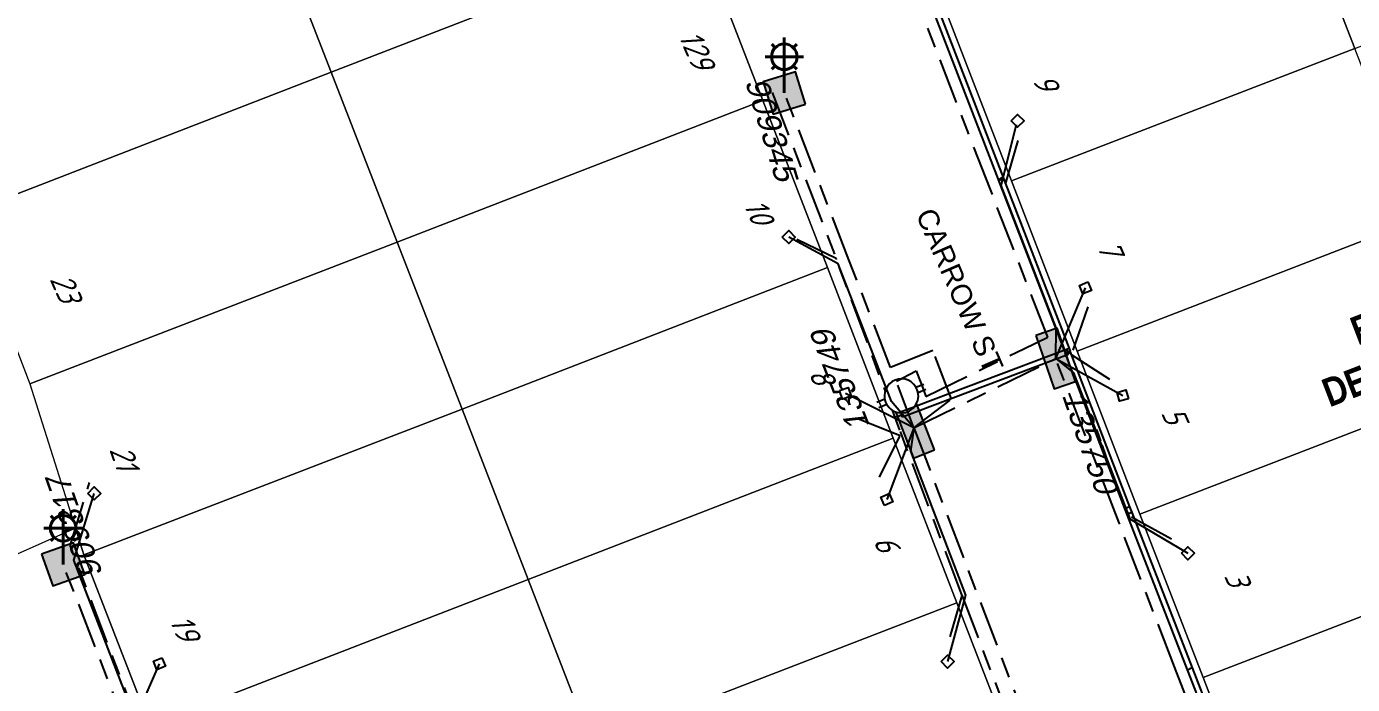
# Model space of a CAD drawing. Header units: metres. Extents: x 310412 to 311596, y 6269899 to 6270937.
# Drawn here: x 310514 to 310630.4, y 6270334.7 to 6270392.4 of the extents above; entities that cross this region are included whole.
import ezdxf
from ezdxf.enums import TextEntityAlignment as Align

# ---------------------------------------------------------------- set-up
doc = ezdxf.new("R2010")
doc.units = ezdxf.units.M
doc.linetypes.add('Cable Exist UG', pattern=[8.2, 4, -1.2, 1.8, -1.2])
doc.linetypes.add('Dash', pattern=[5, 3, -2])
doc.layers.get('0').update_dxf_attribs({"color": 6})
for name, color, linetype in [('_User D-STAGE', 253, 'Dash'), ('Duct_SP_EXT', 7, 'Continuous'), ('Equip_LV_EXT', 7, 'Continuous'), ('Equip_SP_SL_EXT', 7, 'Continuous'), ('Mains_LV_EXT', 7, 'Continuous'), ('Notes', 7, 'Continuous'), ('Notes_LV_MISC', 7, 'Continuous'), ('Services_SP_EXT', 7, 'Continuous'), ('SupportsUG_SP_LV_EXT', 7, 'Continuous'), ('SupportsUG_SP_LV_SL_EXT', 7, 'Continuous'), ('Trench_SP_EXT', 7, 'Continuous')]:
    doc.layers.add(name, color=color, linetype=linetype)
doc.layers.add('Cadastre Land Parcels_SP_EXT', color=9, linetype='Continuous', lineweight=5)
doc.layers.add('Cadastre Roads_SP_EXT', color=9, linetype='Continuous', lineweight=5)
doc.styles.add('ARIAL', font='arial.ttf', dxfattribs={"height": 2})
doc.styles.add('ARIALBOLD', font='arialbd.ttf')
doc.styles.add('COLUMN_LABEL', font='arial.ttf')
doc.styles.add('iecARIAL', font='arial.ttf', dxfattribs={"height": 2})
doc.styles.add('ISOCP ITALIC', font='isocp.shx', dxfattribs={"oblique": 20})
doc.styles.add('POLE_LABEL', font='arial.ttf')
doc.styles.get("Standard").update_dxf_attribs({"font": 'arial.ttf'})

# ---------------------------------------------------------------- blocks, each defined once
blk = doc.blocks.new('COLUMN_EXT')
blk.add_hatch(color=256).paths.add_polyline_path([(-1.49, 1.48), (-1.49, -1.49), (1.48, -1.49), (1.48, 1.48)])
blk.add_lwpolyline([(-1.49, -1.49), (1.48, -1.49), (1.48, 1.48), (-1.49, 1.48)], close=True)
at = {"style": 'COLUMN_LABEL', "oblique": 15, "flags": 8}
blk.add_attdef('ASSET_NUM', text='', height=2, rotation=180, dxfattribs=at).set_placement((2, 2), align=Align.MIDDLE_LEFT)
at = {"flags": 9}
for tag, style, p in [('STRUCTURE_PLANT_NUMBER', 'POLE_LABEL', (1.81, 0.03)), ('STREET_CODE', 'COLUMN_LABEL', (1.81, -0.2))]:
    blk.add_attdef(tag, text='', height=0.2, dxfattribs=dict(at, style=style)).set_placement(p, align=Align.MIDDLE_LEFT)
for tag, p in [('COLUMN_TYPE', (1.81, -0.4)), ('OWNED_BY', (1.81, -0.6)), ('STATE', (1.81, -0.8)), ('USAGE', (1.81, -1)), ('LEGEND', (1.81, -1.2)), ('STREETNAME', (1.81, -1.6)), ('SUBURB', (1.81, -1.8)), ('LOCATION', (1.81, -1.4)), ('NOTES', (1.81, -2))]:
    blk.add_attdef(tag, text='', height=0.2, dxfattribs=at).set_placement(p, align=Align.MIDDLE_LEFT)
at = {"flags": 1}
blk.add_attdef('Z', (1.81, -2.35), '', height=0.2, dxfattribs=at)
blk = doc.blocks.new('PILLAR_EXT')
blk.add_hatch(color=256).paths.add_polyline_path([(-2.475, 0.99), (-2.475, -0.99), (2.475, -0.99), (2.475, 0.99)])
blk.add_lwpolyline([(-2.475, -0.99), (2.475, -0.99), (2.475, 0.99), (-2.475, 0.99)], close=True)
at = {"style": 'ARIAL', "oblique": 15, "flags": 8}
blk.add_attdef('ASSET_NUM', (1.5, 3.5), '', height=2, dxfattribs=at)
for tag, p, flags in [('OWNED_BY', (0, -0.2), 9), ('STATE', (0, -0.4), 9), ('SUPPORT_TYPE', (0, -0.6), 9), ('USAGE', (0, -0.8), 9), ('LEGEND', (0, -1), 9), ('LOCATION', (0, -1.2), 9), ('STREETNAME', (0, -1.8), 9), ('SUBURB', (0, -2), 1), ('NOTES', (0, -1.4), 9), ('PARENT', (0, -1.6), 9)]:
    blk.add_attdef(tag, p, '', height=0.2, dxfattribs=dict(flags=flags))
blk = doc.blocks.new('SL_LANTERN_EXT')
at = {"lineweight": 40}
for p, q in [((0, 1.97), (0, 6.47)), ((-1.46, 5.68), (-1.06, 5.28)), ((1.46, 5.68), (1.06, 5.28)), ((-2.25, 4.22), (2.25, 4.22)), ((-1.46, 2.76), (-1.06, 3.16)), ((1.46, 2.76), (1.06, 3.16)), ((0, 0), (0, 2.72))]:
    blk.add_line(p, q, dxfattribs=at)
blk.add_circle((0, 4.22), 1.5, dxfattribs=at)
at = {"style": 'iecARIAL', "flags": 9}
blk.add_attdef('ASSET_NUM', (1.5, 1.5), '', height=2.5, dxfattribs=at)
for tag, p, height, flags in [('OPERATING_VOLTAGE', (0.98, -1.65), 0.2, 9), ('CONSTRUCTED_VOLTAGE', (0.98, -0.65), 0.2, 9), ('CONTROL_TYPE', (0.98, -0.85), 0.2, 9), ('LANTERN_PURPOSE', (0.98, -1.05), 0.2, 9), ('LANTERN_TYPE', (0.98, -1.25), 0.2, 9), ('NO_PHASES', (0.98, -1.45), 0.2, 9), ('LNUMBER', (2.18, -3.25), 2.5, 8), ('ORIENTATION', (0.98, -1.85), 0.2, 9), ('OWNED_BY', (0.98, -2.05), 0.2, 9), ('STATE', (0.98, -2.25), 0.2, 9), ('USAGE', (0.98, -2.45), 0.2, 9), ('CEXIST', (0.98, -2.65), 0.2, 9), ('CNEW', (0.98, -2.85), 0.2, 9), ('CNUMBER', (0.98, -3.05), 0.2, 9), ('CREMOVE', (0.98, -3.25), 0.2, 9), ('CREPLACE', (0.98, -3.45), 0.2, 9), ('LKINGHEIGHT', (0.98, -3.65), 0.2, 9), ('LBRACKET', (0.98, -3.85), 0.2, 9), ('LBRACKETVOCAB', (0.98, -4.05), 0.2, 9), ('LCATEGORY', (0.98, -4.25), 0.2, 9), ('LCHARGE1', (0.98, -4.45), 0.2, 9), ('LCHARGE1PERCENT', (0.98, -4.65), 0.2, 9), ('LCHARGE2', (0.98, -4.85), 0.2, 9), ('LCHARGE2PERCENT', (0.98, -5.05), 0.2, 9), ('LCHARGE3', (0.98, -5.25), 0.2, 9), ('LCHARGE3PERCENT', (0.98, -5.45), 0.2, 9), ('LEXIST', (0.98, -5.65), 0.2, 9), ('LLAMP', (0.98, -5.85), 0.2, 9), ('LLAMPVOCAB', (0.98, -6.05), 0.2, 9), ('LMAST', (0.98, -6.25), 0.2, 9), ('LMASTVOCAB', (0.98, -6.45), 0.2, 9), ('LNEW', (0.98, -6.65), 0.2, 9), ('LANTNUMBER', (0.98, -6.85), 0.2, 9), ('LOUTREACH', (0.98, -7.25), 0.2, 9), ('LOUTREACHVOCAB', (0.98, -7.45), 0.2, 9), ('LRATECODE', (0.98, -7.65), 0.2, 9), ('LREMOVE', (0.98, -7.85), 0.2, 9), ('STREETNAME', (0.98, -9.25), 0.2, 9), ('SUBURB', (0.98, -9.45), 0.2, 1), ('LREPLACE', (0.98, -8.05), 0.2, 9), ('LTYPE', (0.98, -8.25), 0.2, 9), ('LTYPEVOCAB', (0.98, -8.45), 0.2, 9), ('LEGEND', (0.98, -8.65), 0.2, 9), ('LOCATION', (0.98, -8.85), 0.2, 9), ('NOTES', (0.98, -9.05), 0.2, 9)]:
    blk.add_attdef(tag, p, '', height=height, dxfattribs=dict(flags=flags))
blk = doc.blocks.new('CCP_EXT')
at = {"flags": 9}
for tag, p in [('STATE', (0, -1.8)), ('LEGEND', (0, -1.4)), ('LIFE_SUPPORT', (0, -1.6)), ('NOTES', (0, -2))]:
    blk.add_attdef(tag, text='', height=0.2, dxfattribs=at).set_placement(p, align=Align.MIDDLE_LEFT)
blk.add_wipeout([(0, 0.57), (0.57, 0), (0, -0.57), (-0.57, 0)])
blk.add_lwpolyline([(-0.57, 0), (0, 0.57), (0.57, 0), (0, -0.57), (-0.57, 0)])
at = {"flags": 1}
blk.add_attdef('Z', (0, 0), '', height=0.2, dxfattribs=at)
at = {"flags": 9}
for tag, p in [('CCP_TYPE', (0, 0)), ('CONSTRUCTED_VOLTAGE', (0, -0.2)), ('OPERATING_VOLTAGE', (0, -0.6)), ('ORIENTATION', (0, -0.8)), ('OWNED_BY', (0, -1)), ('NO_PHASES', (0, -0.4)), ('USAGE', (0, -1.2))]:
    blk.add_attdef(tag, text='', height=0.2, dxfattribs=at).set_placement(p, align=Align.MIDDLE_LEFT)
blk = doc.blocks.new('LV_UG_LINKS_OPEN_EXT')
for p, q in [((-0.25, 1.47), (-0.25, 2.22)), ((0.25, 1.47), (0.25, 2.22)), ((-0.25, -1.47), (-0.25, -2.22)), ((0.25, -1.47), (0.25, -2.22))]:
    blk.add_line(p, q)
at = {"flags": 9}
for tag, p in [('ACTUAL_STATUS', (0, 0)), ('CONSTRUCTED_VOLTAGE', (0, -0.2)), ('OPERATING_VOLTAGE', (0, -0.6)), ('ORIENTATION', (0, -0.8)), ('STATE', (0, -1)), ('SWITCH_TYPE', (0, -1.2)), ('NO_PHASES', (0, -0.4)), ('USAGE', (0, -1.4)), ('NOTES', (0, -1.6))]:
    blk.add_attdef(tag, text='', height=0.2, dxfattribs=at).set_placement(p, align=Align.MIDDLE_LEFT)
at = {"flags": 1}
blk.add_attdef('Z', (0, 0), '', height=0.2, dxfattribs=at)
blk.add_wipeout([(-0.25, 1.47), (-0.43, 1.43), (-0.61, 1.36), (-0.77, 1.28), (-0.93, 1.17), (-1.07, 1.05), (-1.19, 0.9), (-1.29, 0.75), (-1.38, 0.58), (-1.44, 0.4), (-1.48, 0.22), (-1.49, 0.03), (-1.49, -0.16), (-1.45, -0.34), (-1.4, -0.52), (-1.32, -0.69), (-1.23, -0.85), (-1.11, -1), (-0.98, -1.13), (-0.83, -1.24), (-0.66, -1.34), (-0.49, -1.41), (-0.31, -1.46), (-0.13, -1.49), (0.06, -1.49), (0.25, -1.47), (0.43, -1.43), (0.61, -1.36), (0.77, -1.28), (0.93, -1.17), (1.07, -1.05), (1.19, -0.9), (1.29, -0.75), (1.38, -0.58), (1.44, -0.4), (1.48, -0.22), (1.49, -0.03), (1.49, 0.16), (1.45, 0.34), (1.4, 0.52), (1.32, 0.69), (1.23, 0.85), (1.11, 1), (0.98, 1.13), (0.83, 1.24), (0.66, 1.34), (0.49, 1.41), (0.31, 1.46), (0.13, 1.49), (-0.06, 1.49)])
blk.add_lwpolyline([(0, -1.49, 1), (0, 1.49, 1)], format="xyb", close=True)
blk = doc.blocks.new('A$C64462609')
at = {"layer": '_User D-STAGE', "insert": (310636, 6270369.07), "char_height": 2.5, "attachment_point": 1, "rotation": 21.0446, "style": 'ARIALBOLD', "bg_fill": 3, "box_fill_scale": 1.2, "bg_fill_color": 256, "bg_fill_transparency": 0}
blk.add_mtext('\\pi-6.4922;{\\fArial Narrow|b1|i0|c0|p34;\\C251;EXISTING \\P\\pi-10.766;DEVELOPMENT}', dxfattribs=at)

msp = doc.modelspace()

# ---------------------------------------------------------------- linework, layer by layer
at = {"layer": 'Cadastre Land Parcels_SP_EXT', "linetype": 'Continuous'}
for points in [[(310572.85, 6270400.81), (310567.06, 6270415.81), (310534.91, 6270403.36), (310540.73, 6270388.38), (310572.85, 6270400.81)], [(310540.73, 6270388.38), (310534.91, 6270403.36), (310502.74, 6270390.92), (310508.4, 6270376.28), (310508.54, 6270375.93), (310540.73, 6270388.38)], [(310578.62, 6270385.89), (310572.85, 6270400.81), (310540.73, 6270388.38), (310546.52, 6270373.47), (310578.62, 6270385.89)], [(310546.52, 6270373.47), (310540.73, 6270388.38), (310508.54, 6270375.93), (310514.29, 6270361.06), (310546.52, 6270373.47)], [(310584.27, 6270371.25), (310578.62, 6270385.89), (310546.52, 6270373.47), (310552.21, 6270358.84), (310584.27, 6270371.25)], [(310552.21, 6270358.84), (310546.52, 6270373.47), (310514.29, 6270361.06), (310518.28, 6270348.4), (310519.02, 6270346.06), (310552.21, 6270358.84)], [(310590.05, 6270356.28), (310584.27, 6270371.25), (310552.21, 6270358.84), (310558.01, 6270343.89), (310590.05, 6270356.28)], [(310558.01, 6270343.89), (310552.21, 6270358.84), (310519.02, 6270346.06), (310524.83, 6270331.05), (310558.01, 6270343.89)], [(310595.63, 6270341.85), (310590.05, 6270356.28), (310558.01, 6270343.89), (310563.61, 6270329.47), (310595.63, 6270341.85)], [(310563.61, 6270329.47), (310558.01, 6270343.89), (310524.83, 6270331.05), (310530.41, 6270316.61), (310563.61, 6270329.47)], [(310583.9, 6270320.71), (310601.21, 6270327.4), (310595.63, 6270341.85), (310563.61, 6270329.47), (310569.22, 6270315.04), (310583.9, 6270320.71)]]:
    msp.add_lwpolyline(points, close=True, dxfattribs=at)
at = {"layer": 'Duct_SP_EXT'}
for p, q in [((310593.76, 6270393.2), (310599.26, 6270378.98)), ((310594.21, 6270393.38), (310599.7, 6270379.15)), ((310599.26, 6270378.98), (310599.48, 6270379.06)), ((310599.26, 6270378.98), (310599.48, 6270379.06)), ((310599.26, 6270378.98), (310599.29, 6270378.9)), ((310599.29, 6270378.9), (310599.51, 6270378.98)), ((310599.29, 6270378.9), (310605.05, 6270363.97)), ((310599.7, 6270379.15), (310599.48, 6270379.06)), ((310599.7, 6270379.15), (310599.48, 6270379.06)), ((310599.74, 6270379.07), (310599.51, 6270378.98)), ((310599.7, 6270379.15), (310599.74, 6270379.07)), ((310599.74, 6270379.07), (310605.5, 6270364.14)), ((310605.05, 6270363.97), (310605.28, 6270364.06)), ((310605.05, 6270363.97), (310605.13, 6270363.76)), ((310605.1, 6270363.76), (310605.33, 6270363.85)), ((310605.13, 6270363.76), (310605.36, 6270363.85)), ((310605.27, 6270364.07), (310605.36, 6270363.85)), ((310605.5, 6270364.14), (310605.28, 6270364.06)), ((310605.55, 6270363.93), (310605.33, 6270363.85)), ((310605.58, 6270363.93), (310605.36, 6270363.85)), ((310605.44, 6270363.62), (310605.36, 6270363.85)), ((310605.5, 6270364.14), (310605.58, 6270363.93)), ((310610.34, 6270350.11), (310610.57, 6270350.19)), ((310610.34, 6270350.11), (310610.54, 6270349.6)), ((310610.54, 6270349.6), (310610.76, 6270349.69)), ((310610.54, 6270349.6), (310610.76, 6270349.69)), ((310610.79, 6270350.28), (310610.57, 6270350.19)), ((310610.98, 6270349.77), (310610.76, 6270349.69)), ((310610.99, 6270349.77), (310610.76, 6270349.69)), ((310610.79, 6270350.28), (310610.99, 6270349.77))]:
    msp.add_line(p, q, dxfattribs=at)
at = {"layer": 'Notes_LV_MISC', "linetype": 'Cable Exist UG'}
msp.add_lwpolyline([(310522.97, 6270330.34), (310517.21, 6270345.22)], dxfattribs=at)
at = {"layer": 'Trench_SP_EXT', "linetype": 'Cable Exist UG'}
for points in [[(310599.9, 6270378.56), (310601.11, 6270382.67)], [(310605.09, 6270363.7), (310605.61, 6270363.78)], [(310588.84, 6270352.88), (310590.65, 6270356.48), (310586.92, 6270357.99)], [(310590.89, 6270358.34), (310590.32, 6270358.14)], [(310524.01, 6270330.7), (310517.9, 6270346.66)], [(310596.08, 6270342.52), (310601.55, 6270328.11)]]:
    msp.add_lwpolyline(points, dxfattribs=at)

# ---------------------------------------------------------------- block references
at = {"layer": 'Equip_SP_SL_EXT', "xscale": 0.75, "yscale": 0.75, "zscale": 0.75}
for p in [(310580.49, 6270386.57), (310517.21, 6270345.22)]:
    msp.add_blockref('SL_LANTERN_EXT', p, dxfattribs=at)
at = {"layer": 'Notes'}
msp.add_blockref('A$C64462609', (0, 0), dxfattribs=at)
at = {"layer": 'SupportsUG_SP_LV_EXT'}
ref = msp.add_blockref('PILLAR_EXT', (310591.86, 6270357.2), dxfattribs=dict(at, rotation=111.3279128891068))
ref.add_attrib('ASSET_NUM', '135749', (310588.05, 6270357.33), dxfattribs={"layer": '0', "height": 2, "rotation": 111.3279, "style": 'ARIAL', "oblique": 15})
ref = msp.add_blockref('PILLAR_EXT', (310604.31, 6270363.27), dxfattribs=dict(at, rotation=289.0955451402226))
ref.add_attrib('ASSET_NUM', '135750', (310604.84, 6270360.08), dxfattribs={"layer": '0', "height": 2, "rotation": 289.0955, "style": 'ARIAL', "oblique": 15})
at = {"layer": 'SupportsUG_SP_LV_SL_EXT'}
ref = msp.add_blockref('COLUMN_EXT', (310580.49, 6270386.57), dxfattribs=dict(at, rotation=107.0704519442179))
ref.add_attrib('ASSET_NUM', '909345', dxfattribs={"layer": '0', "height": 2, "rotation": 287.0705, "style": 'COLUMN_LABEL', "oblique": 15}).set_placement((310577.99, 6270387.89), align=Align.MIDDLE_LEFT)
ref = msp.add_blockref('COLUMN_EXT', (310517.21, 6270345.22), dxfattribs=dict(at, rotation=289.5041206366261))
ref.add_attrib('ASSET_NUM', '909317', dxfattribs={"layer": '0', "height": 2, "rotation": 109.5041, "style": 'COLUMN_LABEL', "oblique": 15}).set_placement((310519.77, 6270344.01), align=Align.MIDDLE_LEFT)

# ---------------------------------------------------------------- texts
at = {"layer": 'Cadastre Land Parcels_SP_EXT', "style": 'ISOCP ITALIC', "oblique": 20}
for s, rotation, p in [('129', 293.5134, (310571.17, 6270391.58)), ('9', 293.5132, (310602.23, 6270387.76)), ('10', 293.5138, (310576.88, 6270376.8)), ('7', 293.5134, (310607.88, 6270373.15)), ('23', 293.5433, (310515.99, 6270370.26)), ('8', 293.5149, (310582.59, 6270362)), ('21', 289.3546, (310521.23, 6270355.31)), ('6', 293.5122, (310588.27, 6270347.3)), ('19', 293.541, (310526.49, 6270340.32))]:
    msp.add_text(s, height=2, rotation=rotation, dxfattribs=at).set_placement(p)
at = {"layer": 'Cadastre Roads_SP_EXT'}
msp.add_text('CARROW ST', height=1.8, rotation=293.5129, dxfattribs=at).set_placement((310592, 6270375.94))

# ---------------------------------------------------------------- next in the draw order: linework, layer by layer
at = {"layer": 'Cadastre Land Parcels_SP_EXT', "linetype": 'Continuous'}
for points in [[(310661.25, 6270402.32), (310655.7, 6270416.69), (310625, 6270404.75), (310630.55, 6270390.46), (310661.25, 6270402.32)], [(310630.55, 6270390.46), (310625, 6270404.75), (310594.9, 6270393.15), (310600.42, 6270378.85), (310630.55, 6270390.46)], [(310636.34, 6270375.55), (310630.55, 6270390.46), (310600.42, 6270378.85), (310606.19, 6270363.92), (310636.34, 6270375.55)], [(310641.89, 6270361.26), (310636.34, 6270375.55), (310606.19, 6270363.92), (310611.71, 6270349.62), (310641.89, 6270361.26)], [(310633.57, 6270341.6), (310647.45, 6270346.96), (310641.89, 6270361.26), (310611.71, 6270349.62), (310617.24, 6270335.31), (310633.57, 6270341.6)], [(310645.01, 6270312.17), (310633.57, 6270341.6), (310617.24, 6270335.31), (310627.18, 6270309.57), (310632.35, 6270307.28), (310645.01, 6270312.17)]]:
    msp.add_lwpolyline(points, close=True, dxfattribs=at)
at = {"layer": 'Duct_SP_EXT'}
for p, q in [((310615.86, 6270335.98), (310616.08, 6270336.06)), ((310615.86, 6270335.98), (310625.89, 6270310.01)), ((310616.3, 6270336.15), (310616.08, 6270336.06)), ((310616.3, 6270336.15), (310626.33, 6270310.19))]:
    msp.add_line(p, q, dxfattribs=at)

# ---------------------------------------------------------------- next in the draw order: block references
at = {"layer": 'Services_SP_EXT'}
for p in [(310580.88, 6270373.92), (310519.94, 6270351.44), (310594.83, 6270336.69)]:
    msp.add_blockref('CCP_EXT', p, dxfattribs=at)
for p, rotation in [((310585.85, 6270360.22), 333.32791259907), ((310589.49, 6270350.91), 69.32791278985286), ((310525.65, 6270336.51), 246.5152124130293)]:
    msp.add_blockref('CCP_EXT', p, dxfattribs=dict(at, rotation=rotation))

# ---------------------------------------------------------------- next in the draw order: texts
at = {"layer": 'Cadastre Land Parcels_SP_EXT', "style": 'ISOCP ITALIC', "oblique": 20}
for s, p in [('5', (310613.52, 6270358.53)), ('3', (310619.05, 6270344.22))]:
    msp.add_text(s, height=2, rotation=293.5117, dxfattribs=at).set_placement(p)

# ---------------------------------------------------------------- next in the draw order: linework, layer by layer
at = {"layer": 'Cadastre Roads_SP_EXT', "linetype": 'Continuous'}
msp.add_lwpolyline([(310545.36, 6270277.97), (310536, 6270302.17), (310530.41, 6270316.61), (310524.83, 6270331.05), (310519.02, 6270346.06), (310518.28, 6270348.4), (310498.37, 6270339.54), (310501.68, 6270330.98), (310505.29, 6270321.66), (310508.89, 6270312.34), (310512.49, 6270303.01), (310516.1, 6270293.69), (310519.7, 6270284.37), (310523.31, 6270275.05), (310525.22, 6270270.1), (310545.36, 6270277.97)], close=True, dxfattribs=at)
at = {"layer": 'Notes_LV_MISC', "linetype": 'Cable Exist UG'}
msp.add_lwpolyline([(310591.86, 6270357.2), (310603.01, 6270328.01)], dxfattribs=at)
at = {"layer": 'Services_SP_EXT'}
for points in [[(310591.86, 6270357.2), (310589.49, 6270350.91)], [(310591.86, 6270357.2), (310591.58, 6270355.14), (310591.58, 6270355.14), (310596.39, 6270342.53), (310594.83, 6270336.69)], [(310522.97, 6270330.34), (310523.25, 6270332.39), (310523.25, 6270332.39), (310518.15, 6270345.58), (310519.94, 6270351.44)], [(310522.97, 6270330.34), (310525.65, 6270336.51)]]:
    msp.add_lwpolyline(points, dxfattribs=at)
at = {"layer": 'Trench_SP_EXT', "linetype": 'Cable Exist UG'}
for points in [[(310579.42, 6270386.6), (310585.07, 6270371.98)], [(310590.64, 6270356.98), (310585.08, 6270371.96), (310585.07, 6270371.98), (310585.05, 6270372.04), (310581.6, 6270373.7)], [(310595.05, 6270338.88), (310596.1, 6270342.48), (310596.04, 6270342.64), (310590.64, 6270356.98)], [(310517.9, 6270346.66), (310517.83, 6270346.85), (310519.51, 6270352.4)]]:
    msp.add_lwpolyline(points, dxfattribs=at)

# ---------------------------------------------------------------- next in the draw order: block references
at = {"layer": 'Services_SP_EXT'}
for p in [(310600.96, 6270384.12), (310615.91, 6270346.19)]:
    msp.add_blockref('CCP_EXT', p, dxfattribs=at)
for p, rotation in [((310606.92, 6270369.47), 247.0955451125624), ((310610.2, 6270360.02), 151.0955448793558)]:
    msp.add_blockref('CCP_EXT', p, dxfattribs=dict(at, rotation=rotation))

# ---------------------------------------------------------------- next in the draw order: linework, layer by layer
at = {"layer": 'Cadastre Roads_SP_EXT', "linetype": 'Continuous'}
msp.add_lwpolyline([(310627.18, 6270309.57), (310617.24, 6270335.31), (310611.71, 6270349.62), (310606.19, 6270363.92), (310600.42, 6270378.85), (310594.9, 6270393.15), (310589.37, 6270407.46), (310583.73, 6270422.06), (310578.19, 6270436.41), (310573.43, 6270448.73), (310556.82, 6270442.31), (310561.23, 6270430.89), (310567.06, 6270415.81), (310572.85, 6270400.81), (310578.62, 6270385.89), (310584.27, 6270371.25), (310590.05, 6270356.28), (310595.63, 6270341.85), (310601.21, 6270327.4), (310610.57, 6270303.16), (310627.18, 6270309.57)], close=True, dxfattribs=at)
at = {"layer": 'Duct_SP_EXT'}
for p, q in [((310605.1, 6270363.76), (310610.34, 6270350.11)), ((310605.55, 6270363.93), (310610.79, 6270350.28)), ((310610.54, 6270349.6), (310615.86, 6270335.98)), ((310610.98, 6270349.77), (310616.3, 6270336.15))]:
    msp.add_line(p, q, dxfattribs=at)
at = {"layer": 'Mains_LV_EXT', "linetype": 'Cable Exist UG'}
msp.add_lwpolyline([(310659.67, 6270315.65), (310645.27, 6270310.08), (310645.27, 6270310.08), (310632.33, 6270305.08), (310625.64, 6270308.05), (310615.51, 6270334.28), (310614.75, 6270336.24), (310614.75, 6270336.24), (310609.88, 6270348.86), (310604.48, 6270362.83)], dxfattribs=at)
at = {"layer": 'Services_SP_EXT'}
for points in [[(310604.31, 6270363.27), (310604.34, 6270365.97), (310604.34, 6270365.97), (310599.52, 6270378.45), (310600.86, 6270383.81)], [(310604.31, 6270363.27), (310606.92, 6270369.47)], [(310604.31, 6270363.27), (310610.2, 6270360.02)], [(310604.31, 6270363.27), (310605.87, 6270362.02), (310605.87, 6270362.02), (310610.81, 6270349.22), (310615.91, 6270346.19)]]:
    msp.add_lwpolyline(points, dxfattribs=at)
at = {"layer": 'Trench_SP_EXT', "linetype": 'Cable Exist UG'}
for points in [[(310607.13, 6270367.8), (310605.68, 6270363.62), (310609.46, 6270361.18)], [(310610.97, 6270349.4), (310615.19, 6270347.04)]]:
    msp.add_lwpolyline(points, dxfattribs=at)

# ---------------------------------------------------------------- next in the draw order: block references
at = {"layer": 'Equip_LV_EXT', "rotation": 111.3279128891068}
msp.add_blockref('LV_UG_LINKS_OPEN_EXT', (310590.77, 6270360), dxfattribs=at)

# ---------------------------------------------------------------- next in the draw order: linework, layer by layer
at = {"layer": 'Duct_SP_EXT'}
for p, q in [((310605.27, 6270364.07), (310590.69, 6270358.57)), ((310605.44, 6270363.62), (310590.86, 6270358.12)), ((310590.69, 6270358.57), (310590.78, 6270358.35)), ((310590.86, 6270358.12), (310590.78, 6270358.35))]:
    msp.add_line(p, q, dxfattribs=at)
at = {"layer": 'Mains_LV_EXT', "linetype": 'Cable Exist UG'}
for points in [[(310591.86, 6270357.2), (310590.35, 6270361.28), (310592.08, 6270362.19), (310592.08, 6270362.19), (310592.72, 6270360.54), (310592.92, 6270359.95), (310592.92, 6270359.95), (310601.51, 6270364.13), (310603.61, 6270365.16), (310603.61, 6270365.16), (310598.58, 6270378.09), (310581.75, 6270421.45)], [(310591.86, 6270357.2), (310604.31, 6270363.27)]]:
    msp.add_lwpolyline(points, dxfattribs=at)
at = {"layer": 'Notes_LV_MISC', "linetype": 'Cable Exist UG'}
msp.add_lwpolyline([(310591.86, 6270357.2), (310595.18, 6270359.71), (310595.18, 6270359.71), (310593.52, 6270363.99), (310589.81, 6270362.5), (310589.81, 6270362.5), (310586.16, 6270371.94), (310580.51, 6270386.59)], dxfattribs=at)
at = {"layer": 'Services_SP_EXT'}
for points in [[(310591.86, 6270357.2), (310589.89, 6270359.51), (310589.89, 6270359.51), (310585.23, 6270371.58), (310580.88, 6270373.92)], [(310591.86, 6270357.2), (310585.85, 6270360.22)]]:
    msp.add_lwpolyline(points, dxfattribs=at)

doc.saveas('drawing.dxf')
